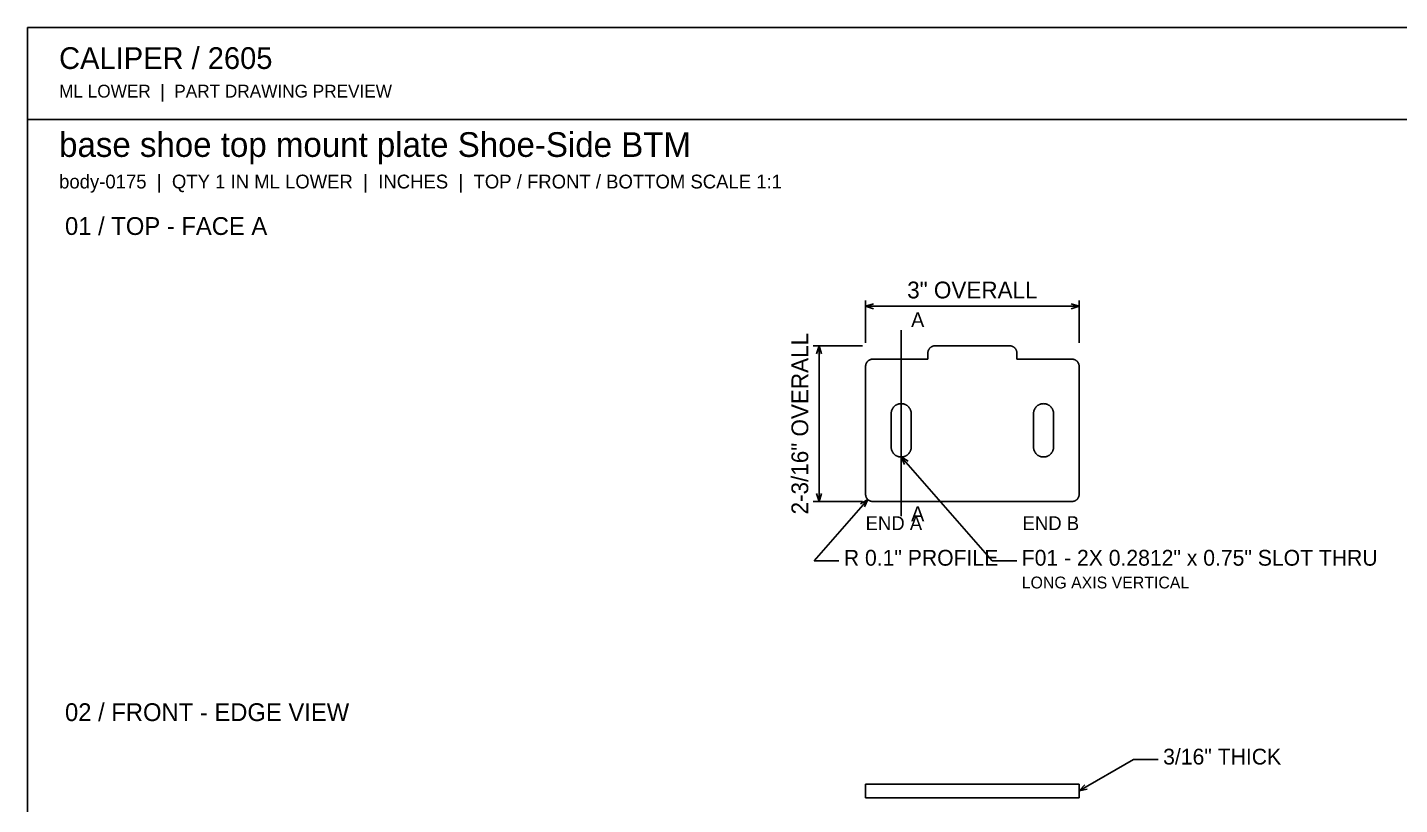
# Model space of a CAD drawing. Header units: inches. Extents: x 0.5 to 33.5, y 0.5 to 21.5.
# Drawn here: x 0.47 to 19.75, y 10.6 to 21.53 of the extents above; entities that cross this region are included whole.
import ezdxf
from ezdxf.enums import TextEntityAlignment as Align

# ---------------------------------------------------------------- set-up
doc = ezdxf.new("R2010")
doc.units = ezdxf.units.IN
doc.header["$MEASUREMENT"] = 0

msp = doc.modelspace()

# ---------------------------------------------------------------- linework, layer by layer
at = {"layer": 'ANNOTATION'}
for p, q in [((12.25, 17.094), (12.25, 17.691)), ((12.25, 17.608), (12.361, 17.642)), ((12.25, 17.608), (15.25, 17.608)), ((12.361, 17.573), (12.25, 17.608)), ((15.139, 17.642), (15.25, 17.608)), ((15.25, 17.608), (15.139, 17.573)), ((15.25, 17.094), (15.25, 17.691)), ((12.75, 17.274), (12.75, 14.656)), ((12.208, 17.052), (11.514, 17.052)), ((11.562, 16.941), (11.597, 17.052)), ((11.597, 17.052), (11.597, 14.865)), ((11.597, 17.052), (11.632, 16.941)), ((12.75, 15.49), (14.028, 14.031)), ((12.797, 15.383), (12.75, 15.49)), ((12.75, 15.49), (12.849, 15.429)), ((12.208, 14.865), (11.514, 14.865)), ((12.279, 14.894), (11.528, 14.031)), ((11.597, 14.865), (11.562, 14.976)), ((11.632, 14.976), (11.597, 14.865)), ((12.18, 14.833), (12.279, 14.894)), ((12.279, 14.894), (12.232, 14.787)), ((11.528, 14.031), (11.875, 14.031)), ((14.028, 14.031), (14.375, 14.031)), ((15.25, 10.795), (16.014, 11.236)), ((16.014, 11.236), (16.361, 11.236)), ((15.25, 10.795), (15.329, 10.881)), ((15.364, 10.821), (15.25, 10.795))]:
    msp.add_line(p, q, dxfattribs=at)
at = {"layer": 'OUTLINE'}
for p, q in [((0.472, 21.528), (33.528, 21.528)), ((0.472, 0.472), (0.472, 21.528)), ((0.472, 20.236), (33.528, 20.236)), ((13.127, 16.972), (13.126, 16.969)), ((13.126, 16.969), (13.126, 16.967)), ((13.128, 16.976), (13.127, 16.974)), ((13.127, 16.974), (13.127, 16.972)), ((13.129, 16.979), (13.128, 16.976)), ((13.13, 16.983), (13.129, 16.981)), ((13.129, 16.981), (13.129, 16.979)), ((13.131, 16.986), (13.13, 16.983)), ((13.132, 16.988), (13.131, 16.986)), ((13.133, 16.99), (13.132, 16.988)), ((13.134, 16.993), (13.133, 16.99)), ((13.135, 16.995), (13.134, 16.993)), ((13.136, 16.997), (13.135, 16.995)), ((13.137, 16.999), (13.136, 16.997)), ((13.138, 17.001), (13.137, 16.999)), ((13.139, 17.003), (13.138, 17.001)), ((13.141, 17.006), (13.139, 17.003)), ((13.142, 17.008), (13.141, 17.006)), ((13.143, 17.01), (13.142, 17.008)), ((13.145, 17.012), (13.143, 17.01)), ((13.146, 17.014), (13.145, 17.012)), ((13.148, 17.016), (13.146, 17.014)), ((13.149, 17.017), (13.148, 17.016)), ((13.151, 17.019), (13.149, 17.017)), ((13.153, 17.021), (13.151, 17.019)), ((13.154, 17.023), (13.153, 17.021)), ((13.156, 17.025), (13.154, 17.023)), ((13.158, 17.026), (13.156, 17.025)), ((13.16, 17.028), (13.158, 17.026)), ((13.162, 17.029), (13.16, 17.028)), ((13.163, 17.031), (13.162, 17.029)), ((13.165, 17.032), (13.163, 17.031)), ((13.167, 17.034), (13.165, 17.032)), ((13.169, 17.035), (13.167, 17.034)), ((13.172, 17.037), (13.169, 17.035)), ((13.174, 17.038), (13.172, 17.037)), ((13.176, 17.039), (13.174, 17.038)), ((13.178, 17.04), (13.176, 17.039)), ((13.18, 17.041), (13.178, 17.04)), ((13.182, 17.042), (13.18, 17.041)), ((13.184, 17.044), (13.182, 17.042)), ((13.187, 17.044), (13.184, 17.044)), ((13.189, 17.045), (13.187, 17.044)), ((13.191, 17.046), (13.189, 17.045)), ((13.194, 17.047), (13.191, 17.046)), ((13.196, 17.048), (13.194, 17.047)), ((13.198, 17.048), (13.196, 17.048)), ((13.201, 17.049), (13.198, 17.048)), ((13.203, 17.05), (13.201, 17.049)), ((13.205, 17.05), (13.203, 17.05)), ((13.208, 17.051), (13.205, 17.05)), ((13.21, 17.051), (13.208, 17.051)), ((13.213, 17.051), (13.21, 17.051)), ((13.215, 17.052), (13.213, 17.051)), ((13.218, 17.052), (13.215, 17.052)), ((13.22, 17.052), (13.218, 17.052)), ((13.223, 17.052), (13.22, 17.052)), ((13.225, 17.052), (13.223, 17.052)), ((14.275, 17.052), (13.225, 17.052)), ((14.277, 17.052), (14.275, 17.052)), ((14.28, 17.052), (14.277, 17.052)), ((14.282, 17.052), (14.28, 17.052)), ((14.285, 17.052), (14.282, 17.052)), ((14.287, 17.051), (14.285, 17.052)), ((14.29, 17.051), (14.287, 17.051)), ((14.292, 17.051), (14.29, 17.051)), ((14.295, 17.05), (14.292, 17.051)), ((14.297, 17.05), (14.295, 17.05)), ((14.299, 17.049), (14.297, 17.05)), ((14.302, 17.048), (14.299, 17.049)), ((14.304, 17.048), (14.302, 17.048)), ((14.306, 17.047), (14.304, 17.048)), ((14.309, 17.046), (14.306, 17.047)), ((14.311, 17.045), (14.309, 17.046)), ((14.313, 17.044), (14.311, 17.045)), ((14.316, 17.044), (14.313, 17.044)), ((14.318, 17.042), (14.316, 17.044)), ((14.32, 17.041), (14.318, 17.042)), ((14.322, 17.04), (14.32, 17.041)), ((14.324, 17.039), (14.322, 17.04)), ((14.326, 17.038), (14.324, 17.039)), ((14.328, 17.037), (14.326, 17.038)), ((14.331, 17.035), (14.328, 17.037)), ((14.333, 17.034), (14.331, 17.035)), ((14.335, 17.032), (14.333, 17.034)), ((14.337, 17.031), (14.335, 17.032)), ((14.338, 17.029), (14.337, 17.031)), ((14.34, 17.028), (14.338, 17.029)), ((14.342, 17.026), (14.34, 17.028)), ((14.344, 17.025), (14.342, 17.026)), ((14.346, 17.023), (14.344, 17.025)), ((14.347, 17.021), (14.346, 17.023)), ((14.349, 17.019), (14.347, 17.021)), ((14.351, 17.017), (14.349, 17.019)), ((14.352, 17.016), (14.351, 17.017)), ((14.354, 17.014), (14.352, 17.016)), ((14.355, 17.012), (14.354, 17.014)), ((14.357, 17.01), (14.355, 17.012)), ((14.358, 17.008), (14.357, 17.01)), ((14.359, 17.006), (14.358, 17.008)), ((14.361, 17.003), (14.359, 17.006)), ((14.362, 17.001), (14.361, 17.003)), ((14.363, 16.999), (14.362, 17.001)), ((14.364, 16.997), (14.363, 16.999)), ((14.365, 16.995), (14.364, 16.997)), ((14.366, 16.993), (14.365, 16.995)), ((14.367, 16.99), (14.366, 16.993)), ((14.368, 16.988), (14.367, 16.99)), ((14.369, 16.986), (14.368, 16.988)), ((14.37, 16.983), (14.369, 16.986)), ((14.371, 16.981), (14.37, 16.983)), ((14.371, 16.979), (14.371, 16.981)), ((14.372, 16.976), (14.371, 16.979)), ((14.373, 16.974), (14.372, 16.976)), ((14.373, 16.972), (14.373, 16.974)), ((14.374, 16.969), (14.373, 16.972)), ((14.374, 16.967), (14.374, 16.969)), ((12.251, 16.777), (12.25, 16.774)), ((12.25, 16.774), (12.25, 16.772)), ((12.252, 16.784), (12.251, 16.782)), ((12.251, 16.782), (12.251, 16.779)), ((12.251, 16.779), (12.251, 16.777)), ((12.253, 16.789), (12.252, 16.786)), ((12.252, 16.786), (12.252, 16.784)), ((12.254, 16.791), (12.253, 16.789)), ((12.255, 16.796), (12.254, 16.794)), ((12.254, 16.794), (12.254, 16.791)), ((12.256, 16.798), (12.255, 16.796)), ((12.257, 16.801), (12.256, 16.798)), ((12.258, 16.803), (12.257, 16.801)), ((12.259, 16.805), (12.258, 16.803)), ((12.26, 16.807), (12.259, 16.805)), ((12.261, 16.81), (12.26, 16.807)), ((12.262, 16.812), (12.261, 16.81)), ((12.263, 16.814), (12.262, 16.812)), ((12.264, 16.816), (12.263, 16.814)), ((12.266, 16.818), (12.264, 16.816)), ((12.267, 16.82), (12.266, 16.818)), ((12.268, 16.822), (12.267, 16.82)), ((12.27, 16.824), (12.268, 16.822)), ((12.271, 16.826), (12.27, 16.824)), ((12.273, 16.828), (12.271, 16.826)), ((12.274, 16.83), (12.273, 16.828)), ((12.276, 16.832), (12.274, 16.83)), ((12.278, 16.834), (12.276, 16.832)), ((12.279, 16.835), (12.278, 16.834)), ((12.281, 16.837), (12.279, 16.835)), ((12.283, 16.839), (12.281, 16.837)), ((12.285, 16.84), (12.283, 16.839)), ((12.287, 16.842), (12.285, 16.84)), ((12.288, 16.843), (12.287, 16.842)), ((12.29, 16.845), (12.288, 16.843)), ((12.292, 16.846), (12.29, 16.845)), ((12.294, 16.848), (12.292, 16.846)), ((12.297, 16.849), (12.294, 16.848)), ((12.299, 16.85), (12.297, 16.849)), ((12.301, 16.852), (12.299, 16.85)), ((12.303, 16.853), (12.301, 16.852)), ((12.305, 16.854), (12.303, 16.853)), ((12.307, 16.855), (12.305, 16.854)), ((12.309, 16.856), (12.307, 16.855)), ((12.312, 16.857), (12.309, 16.856)), ((12.314, 16.858), (12.312, 16.857)), ((12.316, 16.859), (12.314, 16.858)), ((12.319, 16.86), (12.316, 16.859)), ((12.321, 16.86), (12.319, 16.86)), ((12.323, 16.861), (12.321, 16.86)), ((12.326, 16.862), (12.323, 16.861)), ((12.328, 16.862), (12.326, 16.862)), ((12.33, 16.863), (12.328, 16.862)), ((12.333, 16.863), (12.33, 16.863)), ((12.335, 16.864), (12.333, 16.863)), ((12.338, 16.864), (12.335, 16.864)), ((12.34, 16.864), (12.338, 16.864)), ((12.343, 16.864), (12.34, 16.864)), ((12.345, 16.864), (12.343, 16.864)), ((12.348, 16.865), (12.345, 16.864)), ((12.35, 16.865), (12.348, 16.865)), ((13.125, 16.865), (12.35, 16.865)), ((13.126, 16.964), (13.125, 16.962)), ((13.125, 16.962), (13.125, 16.959)), ((13.125, 16.959), (13.125, 16.957)), ((13.125, 16.957), (13.125, 16.955)), ((13.125, 16.955), (13.125, 16.952)), ((13.125, 16.952), (13.125, 16.865)), ((13.126, 16.967), (13.126, 16.964)), ((14.374, 16.964), (14.374, 16.967)), ((14.375, 16.962), (14.374, 16.964)), ((14.375, 16.959), (14.375, 16.962)), ((14.375, 16.957), (14.375, 16.959)), ((14.375, 16.955), (14.375, 16.957)), ((14.375, 16.952), (14.375, 16.955)), ((14.375, 16.865), (14.375, 16.952)), ((15.15, 16.865), (14.375, 16.865)), ((15.152, 16.865), (15.15, 16.865)), ((15.155, 16.864), (15.152, 16.865)), ((15.157, 16.864), (15.155, 16.864)), ((15.16, 16.864), (15.157, 16.864)), ((15.162, 16.864), (15.16, 16.864)), ((15.165, 16.864), (15.162, 16.864)), ((15.167, 16.863), (15.165, 16.864)), ((15.17, 16.863), (15.167, 16.863)), ((15.172, 16.862), (15.17, 16.863)), ((15.174, 16.862), (15.172, 16.862)), ((15.177, 16.861), (15.174, 16.862)), ((15.179, 16.86), (15.177, 16.861)), ((15.181, 16.86), (15.179, 16.86)), ((15.184, 16.859), (15.181, 16.86)), ((15.186, 16.858), (15.184, 16.859)), ((15.188, 16.857), (15.186, 16.858)), ((15.191, 16.856), (15.188, 16.857)), ((15.193, 16.855), (15.191, 16.856)), ((15.195, 16.854), (15.193, 16.855)), ((15.197, 16.853), (15.195, 16.854)), ((15.199, 16.852), (15.197, 16.853)), ((15.201, 16.85), (15.199, 16.852)), ((15.203, 16.849), (15.201, 16.85)), ((15.206, 16.848), (15.203, 16.849)), ((15.208, 16.846), (15.206, 16.848)), ((15.21, 16.845), (15.208, 16.846)), ((15.212, 16.843), (15.21, 16.845)), ((15.213, 16.842), (15.212, 16.843)), ((15.215, 16.84), (15.213, 16.842)), ((15.217, 16.839), (15.215, 16.84)), ((15.219, 16.837), (15.217, 16.839)), ((15.221, 16.835), (15.219, 16.837)), ((15.222, 16.834), (15.221, 16.835)), ((15.224, 16.832), (15.222, 16.834)), ((15.226, 16.83), (15.224, 16.832)), ((15.227, 16.828), (15.226, 16.83)), ((15.229, 16.826), (15.227, 16.828)), ((15.23, 16.824), (15.229, 16.826)), ((15.232, 16.822), (15.23, 16.824)), ((15.233, 16.82), (15.232, 16.822)), ((15.234, 16.818), (15.233, 16.82)), ((15.236, 16.816), (15.234, 16.818)), ((15.237, 16.814), (15.236, 16.816)), ((15.238, 16.812), (15.237, 16.814)), ((15.239, 16.81), (15.238, 16.812)), ((15.24, 16.807), (15.239, 16.81)), ((15.241, 16.805), (15.24, 16.807)), ((15.242, 16.803), (15.241, 16.805)), ((15.243, 16.801), (15.242, 16.803)), ((15.244, 16.798), (15.243, 16.801)), ((15.245, 16.796), (15.244, 16.798)), ((15.246, 16.794), (15.245, 16.796)), ((15.246, 16.791), (15.246, 16.794)), ((15.247, 16.789), (15.246, 16.791)), ((15.248, 16.786), (15.247, 16.789)), ((15.248, 16.784), (15.248, 16.786)), ((15.249, 16.782), (15.248, 16.784)), ((15.249, 16.779), (15.249, 16.782)), ((15.249, 16.777), (15.249, 16.779)), ((15.25, 16.774), (15.249, 16.777)), ((15.25, 16.772), (15.25, 16.774)), ((12.25, 16.772), (12.25, 16.769)), ((12.25, 16.769), (12.25, 16.767)), ((12.25, 16.767), (12.25, 16.765)), ((12.25, 16.765), (12.25, 14.965)), ((15.25, 16.769), (15.25, 16.772)), ((15.25, 16.767), (15.25, 16.769)), ((15.25, 16.765), (15.25, 16.767)), ((15.25, 14.965), (15.25, 16.765)), ((12.646, 16.193), (12.651, 16.198)), ((12.651, 16.198), (12.656, 16.203)), ((12.656, 16.203), (12.661, 16.208)), ((12.661, 16.208), (12.666, 16.212)), ((12.666, 16.212), (12.672, 16.216)), ((12.672, 16.216), (12.678, 16.22)), ((12.678, 16.22), (12.684, 16.223)), ((12.684, 16.223), (12.69, 16.226)), ((12.69, 16.226), (12.696, 16.229)), ((12.696, 16.229), (12.703, 16.231)), ((12.703, 16.231), (12.709, 16.234)), ((12.709, 16.234), (12.716, 16.235)), ((12.716, 16.235), (12.723, 16.237)), ((12.723, 16.237), (12.729, 16.238)), ((12.729, 16.238), (12.736, 16.239)), ((12.736, 16.239), (12.743, 16.239)), ((12.743, 16.239), (12.75, 16.24)), ((12.75, 16.24), (12.757, 16.239)), ((12.757, 16.239), (12.764, 16.239)), ((12.764, 16.239), (12.771, 16.238)), ((12.771, 16.238), (12.777, 16.237)), ((12.777, 16.237), (12.784, 16.235)), ((12.784, 16.235), (12.791, 16.234)), ((12.791, 16.234), (12.797, 16.231)), ((12.797, 16.231), (12.804, 16.229)), ((12.804, 16.229), (12.81, 16.226)), ((12.81, 16.226), (12.816, 16.223)), ((12.816, 16.223), (12.822, 16.22)), ((12.822, 16.22), (12.828, 16.216)), ((12.828, 16.216), (12.834, 16.212)), ((12.834, 16.212), (12.839, 16.208)), ((12.839, 16.208), (12.844, 16.203)), ((12.844, 16.203), (12.849, 16.198)), ((12.849, 16.198), (12.854, 16.193)), ((14.646, 16.193), (14.651, 16.198)), ((14.651, 16.198), (14.656, 16.203)), ((14.656, 16.203), (14.661, 16.208)), ((14.661, 16.208), (14.666, 16.212)), ((14.666, 16.212), (14.672, 16.216)), ((14.672, 16.216), (14.678, 16.22)), ((14.678, 16.22), (14.684, 16.223)), ((14.684, 16.223), (14.69, 16.226)), ((14.69, 16.226), (14.696, 16.229)), ((14.696, 16.229), (14.703, 16.231)), ((14.703, 16.231), (14.709, 16.234)), ((14.709, 16.234), (14.716, 16.235)), ((14.716, 16.235), (14.723, 16.237)), ((14.723, 16.237), (14.729, 16.238)), ((14.729, 16.238), (14.736, 16.239)), ((14.736, 16.239), (14.743, 16.239)), ((14.743, 16.239), (14.75, 16.24)), ((14.75, 16.24), (14.757, 16.239)), ((14.757, 16.239), (14.764, 16.239)), ((14.764, 16.239), (14.771, 16.238)), ((14.771, 16.238), (14.777, 16.237)), ((14.777, 16.237), (14.784, 16.235)), ((14.784, 16.235), (14.791, 16.234)), ((14.791, 16.234), (14.797, 16.231)), ((14.797, 16.231), (14.804, 16.229)), ((14.804, 16.229), (14.81, 16.226)), ((14.81, 16.226), (14.816, 16.223)), ((14.816, 16.223), (14.822, 16.22)), ((14.822, 16.22), (14.828, 16.216)), ((14.828, 16.216), (14.834, 16.212)), ((14.834, 16.212), (14.839, 16.208)), ((14.839, 16.208), (14.844, 16.203)), ((14.844, 16.203), (14.849, 16.198)), ((14.849, 16.198), (14.854, 16.193)), ((12.609, 16.099), (12.61, 16.106)), ((12.609, 15.63), (12.609, 16.099)), ((12.61, 16.113), (12.611, 16.12)), ((12.61, 16.106), (12.61, 16.113)), ((12.611, 16.12), (12.612, 16.126)), ((12.612, 16.126), (12.614, 16.133)), ((12.614, 16.133), (12.615, 16.14)), ((12.615, 16.14), (12.618, 16.146)), ((12.618, 16.146), (12.62, 16.153)), ((12.62, 16.153), (12.623, 16.159)), ((12.623, 16.159), (12.626, 16.165)), ((12.626, 16.165), (12.629, 16.171)), ((12.629, 16.171), (12.633, 16.177)), ((12.633, 16.177), (12.637, 16.183)), ((12.637, 16.183), (12.641, 16.188)), ((12.641, 16.188), (12.646, 16.193)), ((12.854, 16.193), (12.859, 16.188)), ((12.859, 16.188), (12.863, 16.183)), ((12.863, 16.183), (12.867, 16.177)), ((12.867, 16.177), (12.871, 16.171)), ((12.871, 16.171), (12.874, 16.165)), ((12.874, 16.165), (12.877, 16.159)), ((12.877, 16.159), (12.88, 16.153)), ((12.88, 16.153), (12.882, 16.146)), ((12.882, 16.146), (12.885, 16.14)), ((12.885, 16.14), (12.886, 16.133)), ((12.886, 16.133), (12.888, 16.126)), ((12.888, 16.126), (12.889, 16.12)), ((12.889, 16.12), (12.89, 16.113)), ((12.89, 16.113), (12.89, 16.106)), ((12.89, 16.106), (12.891, 16.099)), ((12.891, 16.099), (12.891, 15.63)), ((14.609, 16.099), (14.61, 16.106)), ((14.609, 15.63), (14.609, 16.099)), ((14.61, 16.113), (14.611, 16.12)), ((14.61, 16.106), (14.61, 16.113)), ((14.611, 16.12), (14.612, 16.126)), ((14.612, 16.126), (14.614, 16.133)), ((14.614, 16.133), (14.615, 16.14)), ((14.615, 16.14), (14.618, 16.146)), ((14.618, 16.146), (14.62, 16.153)), ((14.62, 16.153), (14.623, 16.159)), ((14.623, 16.159), (14.626, 16.165)), ((14.626, 16.165), (14.629, 16.171)), ((14.629, 16.171), (14.633, 16.177)), ((14.633, 16.177), (14.637, 16.183)), ((14.637, 16.183), (14.641, 16.188)), ((14.641, 16.188), (14.646, 16.193)), ((14.854, 16.193), (14.859, 16.188)), ((14.859, 16.188), (14.863, 16.183)), ((14.863, 16.183), (14.867, 16.177)), ((14.867, 16.177), (14.871, 16.171)), ((14.871, 16.171), (14.874, 16.165)), ((14.874, 16.165), (14.877, 16.159)), ((14.877, 16.159), (14.88, 16.153)), ((14.88, 16.153), (14.882, 16.146)), ((14.882, 16.146), (14.885, 16.14)), ((14.885, 16.14), (14.886, 16.133)), ((14.886, 16.133), (14.888, 16.126)), ((14.888, 16.126), (14.889, 16.12)), ((14.889, 16.12), (14.89, 16.113)), ((14.89, 16.113), (14.89, 16.106)), ((14.89, 16.106), (14.891, 16.099)), ((14.891, 16.099), (14.891, 15.63)), ((12.61, 15.623), (12.609, 15.63)), ((12.61, 15.616), (12.61, 15.623)), ((12.891, 15.63), (12.89, 15.623)), ((12.89, 15.623), (12.89, 15.616)), ((14.61, 15.623), (14.609, 15.63)), ((14.61, 15.616), (14.61, 15.623)), ((14.891, 15.63), (14.89, 15.623)), ((14.89, 15.623), (14.89, 15.616)), ((12.611, 15.61), (12.61, 15.616)), ((12.612, 15.603), (12.611, 15.61)), ((12.614, 15.596), (12.612, 15.603)), ((12.615, 15.589), (12.614, 15.596)), ((12.618, 15.583), (12.615, 15.589)), ((12.62, 15.576), (12.618, 15.583)), ((12.623, 15.57), (12.62, 15.576)), ((12.626, 15.564), (12.623, 15.57)), ((12.629, 15.558), (12.626, 15.564)), ((12.633, 15.552), (12.629, 15.558)), ((12.637, 15.546), (12.633, 15.552)), ((12.641, 15.541), (12.637, 15.546)), ((12.646, 15.536), (12.641, 15.541)), ((12.651, 15.531), (12.646, 15.536)), ((12.656, 15.526), (12.651, 15.531)), ((12.661, 15.521), (12.656, 15.526)), ((12.666, 15.517), (12.661, 15.521)), ((12.672, 15.513), (12.666, 15.517)), ((12.678, 15.51), (12.672, 15.513)), ((12.684, 15.506), (12.678, 15.51)), ((12.69, 15.503), (12.684, 15.506)), ((12.696, 15.5), (12.69, 15.503)), ((12.703, 15.498), (12.696, 15.5)), ((12.709, 15.496), (12.703, 15.498)), ((12.716, 15.494), (12.709, 15.496)), ((12.723, 15.492), (12.716, 15.494)), ((12.729, 15.491), (12.723, 15.492)), ((12.736, 15.49), (12.729, 15.491)), ((12.743, 15.49), (12.736, 15.49)), ((12.75, 15.49), (12.743, 15.49)), ((12.757, 15.49), (12.75, 15.49)), ((12.764, 15.49), (12.757, 15.49)), ((12.771, 15.491), (12.764, 15.49)), ((12.777, 15.492), (12.771, 15.491)), ((12.784, 15.494), (12.777, 15.492)), ((12.791, 15.496), (12.784, 15.494)), ((12.797, 15.498), (12.791, 15.496)), ((12.804, 15.5), (12.797, 15.498)), ((12.81, 15.503), (12.804, 15.5)), ((12.816, 15.506), (12.81, 15.503)), ((12.822, 15.51), (12.816, 15.506)), ((12.828, 15.513), (12.822, 15.51)), ((12.834, 15.517), (12.828, 15.513)), ((12.839, 15.521), (12.834, 15.517)), ((12.844, 15.526), (12.839, 15.521)), ((12.849, 15.531), (12.844, 15.526)), ((12.854, 15.536), (12.849, 15.531)), ((12.859, 15.541), (12.854, 15.536)), ((12.863, 15.546), (12.859, 15.541)), ((12.867, 15.552), (12.863, 15.546)), ((12.871, 15.558), (12.867, 15.552)), ((12.874, 15.564), (12.871, 15.558)), ((12.877, 15.57), (12.874, 15.564)), ((12.88, 15.576), (12.877, 15.57)), ((12.882, 15.583), (12.88, 15.576)), ((12.885, 15.589), (12.882, 15.583)), ((12.886, 15.596), (12.885, 15.589)), ((12.888, 15.603), (12.886, 15.596)), ((12.889, 15.61), (12.888, 15.603)), ((12.89, 15.616), (12.889, 15.61)), ((14.611, 15.61), (14.61, 15.616)), ((14.612, 15.603), (14.611, 15.61)), ((14.614, 15.596), (14.612, 15.603)), ((14.615, 15.589), (14.614, 15.596)), ((14.618, 15.583), (14.615, 15.589)), ((14.62, 15.576), (14.618, 15.583)), ((14.623, 15.57), (14.62, 15.576)), ((14.626, 15.564), (14.623, 15.57)), ((14.629, 15.558), (14.626, 15.564)), ((14.633, 15.552), (14.629, 15.558)), ((14.637, 15.546), (14.633, 15.552)), ((14.641, 15.541), (14.637, 15.546)), ((14.646, 15.536), (14.641, 15.541)), ((14.651, 15.531), (14.646, 15.536)), ((14.656, 15.526), (14.651, 15.531)), ((14.661, 15.521), (14.656, 15.526)), ((14.666, 15.517), (14.661, 15.521)), ((14.672, 15.513), (14.666, 15.517)), ((14.678, 15.51), (14.672, 15.513)), ((14.684, 15.506), (14.678, 15.51)), ((14.69, 15.503), (14.684, 15.506)), ((14.696, 15.5), (14.69, 15.503)), ((14.703, 15.498), (14.696, 15.5)), ((14.709, 15.496), (14.703, 15.498)), ((14.716, 15.494), (14.709, 15.496)), ((14.723, 15.492), (14.716, 15.494)), ((14.729, 15.491), (14.723, 15.492)), ((14.736, 15.49), (14.729, 15.491)), ((14.743, 15.49), (14.736, 15.49)), ((14.75, 15.49), (14.743, 15.49)), ((14.757, 15.49), (14.75, 15.49)), ((14.764, 15.49), (14.757, 15.49)), ((14.771, 15.491), (14.764, 15.49)), ((14.777, 15.492), (14.771, 15.491)), ((14.784, 15.494), (14.777, 15.492)), ((14.791, 15.496), (14.784, 15.494)), ((14.797, 15.498), (14.791, 15.496)), ((14.804, 15.5), (14.797, 15.498)), ((14.81, 15.503), (14.804, 15.5)), ((14.816, 15.506), (14.81, 15.503)), ((14.822, 15.51), (14.816, 15.506)), ((14.828, 15.513), (14.822, 15.51)), ((14.834, 15.517), (14.828, 15.513)), ((14.839, 15.521), (14.834, 15.517)), ((14.844, 15.526), (14.839, 15.521)), ((14.849, 15.531), (14.844, 15.526)), ((14.854, 15.536), (14.849, 15.531)), ((14.859, 15.541), (14.854, 15.536)), ((14.863, 15.546), (14.859, 15.541)), ((14.867, 15.552), (14.863, 15.546)), ((14.871, 15.558), (14.867, 15.552)), ((14.874, 15.564), (14.871, 15.558)), ((14.877, 15.57), (14.874, 15.564)), ((14.88, 15.576), (14.877, 15.57)), ((14.882, 15.583), (14.88, 15.576)), ((14.885, 15.589), (14.882, 15.583)), ((14.886, 15.596), (14.885, 15.589)), ((14.888, 15.603), (14.886, 15.596)), ((14.889, 15.61), (14.888, 15.603)), ((14.89, 15.616), (14.889, 15.61)), ((12.25, 14.965), (12.25, 14.962)), ((12.25, 14.962), (12.25, 14.96)), ((12.25, 14.96), (12.25, 14.957)), ((12.25, 14.957), (12.25, 14.955)), ((12.25, 14.955), (12.251, 14.952)), ((12.251, 14.952), (12.251, 14.95)), ((12.251, 14.95), (12.251, 14.947)), ((12.251, 14.947), (12.252, 14.945)), ((12.252, 14.945), (12.252, 14.943)), ((12.252, 14.943), (12.253, 14.94)), ((12.253, 14.94), (12.254, 14.938)), ((12.254, 14.938), (12.254, 14.936)), ((12.254, 14.936), (12.255, 14.933)), ((12.255, 14.933), (12.256, 14.931)), ((12.256, 14.931), (12.257, 14.929)), ((12.257, 14.929), (12.258, 14.926)), ((12.258, 14.926), (12.259, 14.924)), ((12.259, 14.924), (12.26, 14.922)), ((12.26, 14.922), (12.261, 14.92)), ((12.261, 14.92), (12.262, 14.917)), ((12.262, 14.917), (12.263, 14.915)), ((12.263, 14.915), (12.264, 14.913)), ((12.264, 14.913), (12.266, 14.911)), ((12.266, 14.911), (12.267, 14.909)), ((12.267, 14.909), (12.268, 14.907)), ((12.268, 14.907), (12.27, 14.905)), ((12.27, 14.905), (12.271, 14.903)), ((12.271, 14.903), (12.273, 14.901)), ((12.273, 14.901), (12.274, 14.899)), ((12.274, 14.899), (12.276, 14.897)), ((12.276, 14.897), (12.278, 14.896)), ((12.278, 14.896), (12.279, 14.894)), ((12.279, 14.894), (12.281, 14.892)), ((12.281, 14.892), (12.283, 14.89)), ((12.283, 14.89), (12.285, 14.889)), ((12.285, 14.889), (12.287, 14.887)), ((12.287, 14.887), (12.288, 14.886)), ((12.288, 14.886), (12.29, 14.884)), ((12.29, 14.884), (12.292, 14.883)), ((12.292, 14.883), (12.294, 14.881)), ((12.294, 14.881), (12.297, 14.88)), ((12.297, 14.88), (12.299, 14.879)), ((12.299, 14.879), (12.301, 14.878)), ((12.301, 14.878), (12.303, 14.876)), ((12.303, 14.876), (12.305, 14.875)), ((12.305, 14.875), (12.307, 14.874)), ((12.307, 14.874), (12.309, 14.873)), ((12.309, 14.873), (12.312, 14.872)), ((12.312, 14.872), (12.314, 14.871)), ((12.314, 14.871), (12.316, 14.87)), ((12.316, 14.87), (12.319, 14.87)), ((12.319, 14.87), (12.321, 14.869)), ((12.321, 14.869), (12.323, 14.868)), ((12.323, 14.868), (12.326, 14.868)), ((12.326, 14.868), (12.328, 14.867)), ((12.328, 14.867), (12.33, 14.867)), ((12.33, 14.867), (12.333, 14.866)), ((12.333, 14.866), (12.335, 14.866)), ((12.335, 14.866), (12.338, 14.865)), ((12.338, 14.865), (12.34, 14.865)), ((12.34, 14.865), (12.343, 14.865)), ((12.343, 14.865), (12.345, 14.865)), ((12.345, 14.865), (12.348, 14.865)), ((12.348, 14.865), (12.35, 14.865)), ((12.35, 14.865), (15.15, 14.865)), ((15.15, 14.865), (15.152, 14.865)), ((15.152, 14.865), (15.155, 14.865)), ((15.155, 14.865), (15.157, 14.865)), ((15.157, 14.865), (15.16, 14.865)), ((15.16, 14.865), (15.162, 14.865)), ((15.162, 14.865), (15.165, 14.866)), ((15.165, 14.866), (15.167, 14.866)), ((15.167, 14.866), (15.17, 14.867)), ((15.17, 14.867), (15.172, 14.867)), ((15.172, 14.867), (15.174, 14.868)), ((15.174, 14.868), (15.177, 14.868)), ((15.177, 14.868), (15.179, 14.869)), ((15.179, 14.869), (15.181, 14.87)), ((15.181, 14.87), (15.184, 14.87)), ((15.184, 14.87), (15.186, 14.871)), ((15.186, 14.871), (15.188, 14.872)), ((15.188, 14.872), (15.191, 14.873)), ((15.191, 14.873), (15.193, 14.874)), ((15.193, 14.874), (15.195, 14.875)), ((15.195, 14.875), (15.197, 14.876)), ((15.197, 14.876), (15.199, 14.878)), ((15.199, 14.878), (15.201, 14.879)), ((15.201, 14.879), (15.203, 14.88)), ((15.203, 14.88), (15.206, 14.881)), ((15.206, 14.881), (15.208, 14.883)), ((15.208, 14.883), (15.21, 14.884)), ((15.21, 14.884), (15.212, 14.886)), ((15.212, 14.886), (15.213, 14.887)), ((15.213, 14.887), (15.215, 14.889)), ((15.215, 14.889), (15.217, 14.89)), ((15.217, 14.89), (15.219, 14.892)), ((15.219, 14.892), (15.221, 14.894)), ((15.221, 14.894), (15.222, 14.896)), ((15.222, 14.896), (15.224, 14.897)), ((15.224, 14.897), (15.226, 14.899)), ((15.226, 14.899), (15.227, 14.901)), ((15.227, 14.901), (15.229, 14.903)), ((15.229, 14.903), (15.23, 14.905)), ((15.23, 14.905), (15.232, 14.907)), ((15.232, 14.907), (15.233, 14.909)), ((15.233, 14.909), (15.234, 14.911)), ((15.234, 14.911), (15.236, 14.913)), ((15.236, 14.913), (15.237, 14.915)), ((15.237, 14.915), (15.238, 14.917)), ((15.238, 14.917), (15.239, 14.92)), ((15.239, 14.92), (15.24, 14.922)), ((15.24, 14.922), (15.241, 14.924)), ((15.241, 14.924), (15.242, 14.926)), ((15.242, 14.926), (15.243, 14.929)), ((15.243, 14.929), (15.244, 14.931)), ((15.244, 14.931), (15.245, 14.933)), ((15.245, 14.933), (15.246, 14.936)), ((15.246, 14.938), (15.247, 14.94)), ((15.246, 14.936), (15.246, 14.938)), ((15.247, 14.94), (15.248, 14.943)), ((15.248, 14.945), (15.249, 14.947)), ((15.248, 14.943), (15.248, 14.945)), ((15.249, 14.952), (15.25, 14.955)), ((15.249, 14.95), (15.249, 14.952)), ((15.249, 14.947), (15.249, 14.95)), ((15.25, 14.962), (15.25, 14.965)), ((15.25, 14.96), (15.25, 14.962)), ((15.25, 14.957), (15.25, 14.96)), ((15.25, 14.955), (15.25, 14.957)), ((12.25, 10.889), (15.25, 10.889)), ((12.25, 10.701), (12.25, 10.889)), ((15.25, 10.889), (15.25, 10.701)), ((15.25, 10.701), (12.25, 10.701))]:
    msp.add_line(p, q, dxfattribs=at)

# ---------------------------------------------------------------- texts
at = {"layer": 'ANNOTATION'}
for s, height, p in [('CALIPER / 2605', 0.30556, (0.917, 20.944)), ('ML LOWER  |  PART DRAWING PREVIEW', 0.18056, (0.917, 20.542)), ('base shoe top mount plate Shoe-Side BTM', 0.34722, (0.917, 19.708)), ('body-0175  |  QTY 1 IN ML LOWER  |  INCHES  |  TOP / FRONT / BOTTOM SCALE 1:1', 0.19444, (0.917, 19.264)), ('01 / TOP - FACE A', 0.25, (1, 18.611)), ('A', 0.208, (12.889, 17.316)), ('END A', 0.1944, (12.25, 14.462)), ('A', 0.208, (12.889, 14.587)), ('R 0.1" PROFILE', 0.22222, (11.944, 13.962)), ('F01 - 2X 0.2812" x 0.75" SLOT THRU', 0.22222, (14.444, 13.962)), ('LONG AXIS VERTICAL', 0.16667, (14.444, 13.642)), ('02 / FRONT - EDGE VIEW', 0.25, (1, 11.778)), ('3/16" THICK', 0.22222, (16.431, 11.167))]:
    msp.add_text(s, height=height, dxfattribs=at).set_placement(p)
msp.add_text('3" OVERALL', height=0.2361, dxfattribs=at).set_placement((13.75, 17.719), align=Align.CENTER)
msp.add_text('2-3/16" OVERALL', height=0.23611, rotation=90, dxfattribs=at).set_placement((11.444, 15.958), align=Align.CENTER)
msp.add_text('END B', height=0.1944, dxfattribs=at).set_placement((15.25, 14.462), align=Align.RIGHT)

doc.saveas('drawing.dxf')
